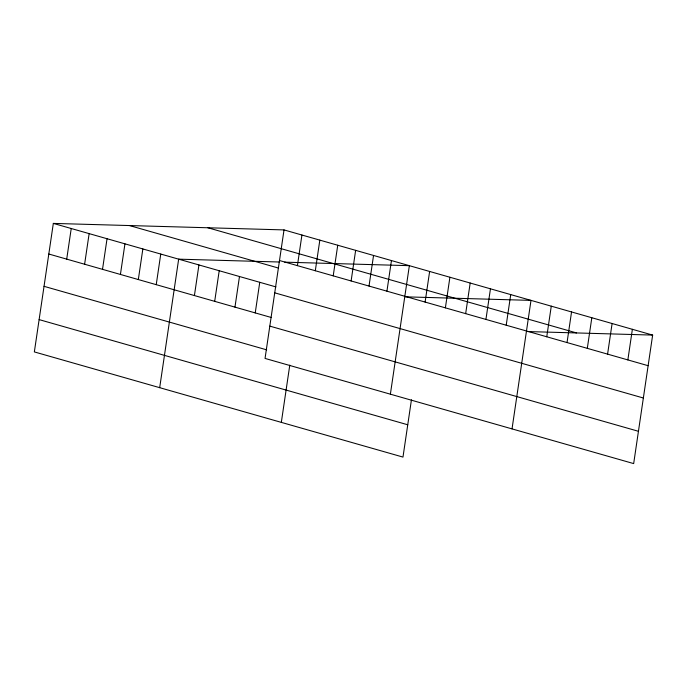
<?xml version="1.0" encoding="UTF-8"?>
<svg xmlns="http://www.w3.org/2000/svg" width="687" height="687" viewBox="0 0 687 687"><rect width="100%" height="100%" fill="white"/><g stroke="black" fill="none" stroke-linecap="round" stroke-linejoin="round"><path stroke-width="1.03" d="M284.023 229.913L265.045 358.425L633.672 463.596L652.65 335.084L284.023 229.913L53.328 223.404L34.35 351.916L402.977 457.087L411.436 399.817M66.708 259.119L71.233 228.513M84.613 264.229L89.138 233.623M102.518 269.338L107.043 238.733M120.423 274.448L124.948 243.833M138.327 279.557L142.853 248.943M156.232 284.667L160.758 254.053M159.685 387.674L178.663 259.162L279.557 262.013M194.412 295.556L198.938 264.95M214.688 301.344L219.213 270.73M234.963 307.123L239.48 276.517M255.238 312.911L259.755 282.297M297.411 265.637L301.928 235.023M281.327 422.376L289.785 365.106M315.307 270.747L319.833 240.132M333.212 275.856L337.738 245.242M351.117 280.966L355.643 250.351M369.022 286.067L373.548 255.461M386.927 291.176L391.453 260.571M390.379 394.183L409.358 265.671L284.719 262.159M425.107 302.074L429.633 271.459M445.382 307.853L449.908 277.247M465.657 313.641L470.183 283.027M485.932 319.421L490.458 288.815M506.207 325.209L510.724 294.594M512.03 428.894L530.999 300.382L405.339 296.836M546.758 336.776L551.275 306.17M567.033 342.564L571.55 311.95M587.308 348.343L591.825 317.738M607.583 354.131L612.1 323.517M627.858 359.919L632.375 329.305M528.011 331.572L652.65 335.084M207.895 227.766L576.522 332.937M279.506 260.528L648.133 365.699M129.457 225.551L278.106 267.964M53.328 223.404L275.976 286.926M274.731 292.834L643.358 398.005M48.803 254.018L271.459 317.54M269.819 326.119L638.446 431.29M44.037 286.324L266.685 349.846M39.125 319.61L407.752 424.781"/></g></svg>
